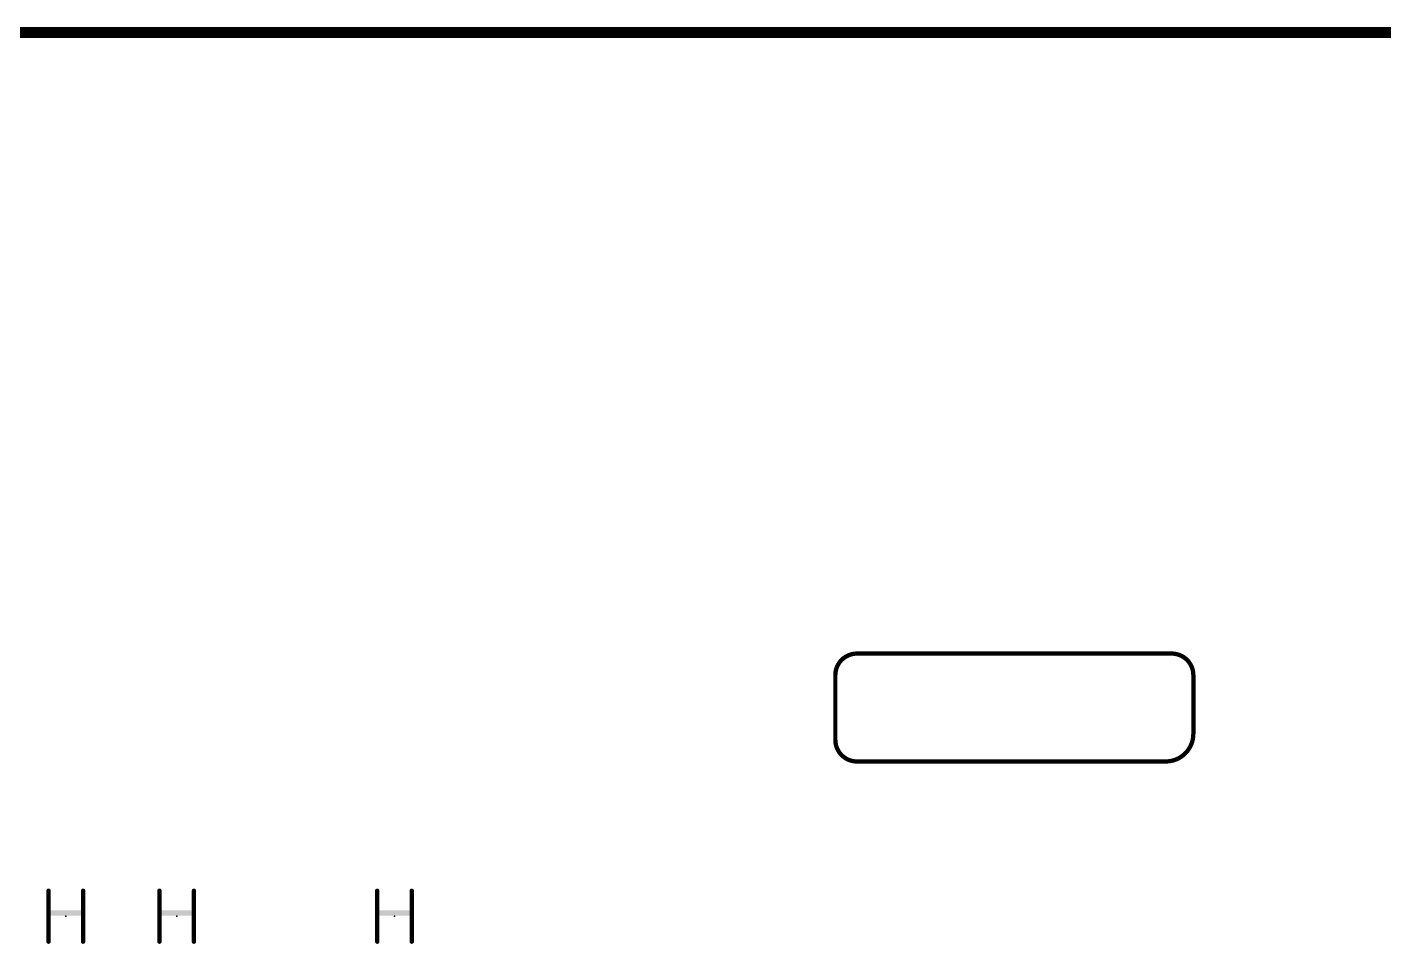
# Model space of a CAD drawing. Extents: x -84 to 55, y -33 to 162.
# Drawn here: x -0.9 to 30.56, y 140.58 to 161.83 of the extents above; entities that cross this region are included whole.
import ezdxf

# ---------------------------------------------------------------- set-up
doc = ezdxf.new("R2010")
doc.units = 0
for name, color, linetype in [('20', 7, 'CONTINUOUS'), ('22', 6, 'CONTINUOUS'), ('24', 7, 'CONTINUOUS')]:
    doc.layers.add(name, color=color, linetype=linetype)

# ---------------------------------------------------------------- blocks, each defined once
blk = doc.blocks.new('RECT')
blk.add_solid([(-0.5, -0.5), (0.5, -0.5), (-0.5, 0.5), (0.5, 0.5)])

msp = doc.modelspace()

# ---------------------------------------------------------------- linework, layer by layer
at = {"layer": '20'}
for points, const_width in [([(43.9632, 161.7001), (-50.6566, 161.7001)], 0.254), ([(18.34, 147.31), (25.64, 147.31)], 0.1), ([(17.84, 145.31), (17.84, 146.81)], 0.1), ([(26.14, 146.81), (26.14, 145.4501)], 0.1), ([(25.4999, 144.81), (18.34, 144.81)], 0.1)]:
    msp.add_lwpolyline(points, dxfattribs=dict(at, const_width=const_width))
for points, const_width in [([(18.34, 147.31, 0.4142), (17.84, 146.81)], 0.1), ([(18.34, 147.335, 1), (18.34, 147.285)], 0.05), ([(18.34, 147.285, 1), (18.34, 147.335)], 0.05), ([(26.14, 146.81, 0.4142), (25.64, 147.31)], 0.1), ([(25.64, 147.335, 1), (25.64, 147.285)], 0.05), ([(25.64, 147.285, 1), (25.64, 147.335)], 0.05), ([(17.865, 146.81, 1), (17.815, 146.81)], 0.05), ([(17.815, 146.81, 1), (17.865, 146.81)], 0.05), ([(26.165, 146.81, 1), (26.115, 146.81)], 0.05), ([(26.115, 146.81, 1), (26.165, 146.81)], 0.05), ([(17.84, 145.31, 0.4142), (18.34, 144.81)], 0.1), ([(17.865, 145.31, 1), (17.815, 145.31)], 0.05), ([(17.815, 145.31, 1), (17.865, 145.31)], 0.05), ([(25.4999, 144.81, 0.4142), (26.14, 145.4501)], 0.1), ([(26.165, 145.4501, 1), (26.115, 145.4501)], 0.05), ([(26.115, 145.4501, 1), (26.165, 145.4501)], 0.05), ([(18.34, 144.835, 1), (18.34, 144.785)], 0.05), ([(18.34, 144.785, 1), (18.34, 144.835)], 0.05), ([(25.4999, 144.835, 1), (25.4999, 144.785)], 0.05), ([(25.4999, 144.785, 1), (25.4999, 144.835)], 0.05)]:
    msp.add_lwpolyline(points, format="xyb", dxfattribs=dict(at, const_width=const_width))
at = {"layer": '22', "const_width": 0.1016}
for points in [[(-0.4, 141.814), (-0.4, 140.634)], [(0.4, 140.634), (0.4, 141.814)], [(2.1705, 141.814), (2.1705, 140.634)], [(2.9705, 140.634), (2.9705, 141.814)], [(7.22, 141.814), (7.22, 140.634)], [(8.02, 140.634), (8.02, 141.814)]]:
    msp.add_lwpolyline(points, dxfattribs=at)
at = {"layer": '22', "const_width": 0.0508}
for points in [[(-0.3746, 141.814, 1), (-0.4254, 141.814)], [(0.4254, 141.814, 1), (0.3746, 141.814)], [(2.1959, 141.814, 1), (2.1451, 141.814)], [(2.9959, 141.814, 1), (2.9451, 141.814)], [(7.2454, 141.814, 1), (7.1946, 141.814)], [(8.0454, 141.814, 1), (7.9946, 141.814)], [(-0.4254, 140.634, 1), (-0.3746, 140.634)], [(0.3746, 140.634, 1), (0.4254, 140.634)], [(2.1451, 140.634, 1), (2.1959, 140.634)], [(2.9451, 140.634, 1), (2.9959, 140.634)], [(7.1946, 140.634, 1), (7.2454, 140.634)], [(7.9946, 140.634, 1), (8.0454, 140.634)]]:
    msp.add_lwpolyline(points, format="xyb", dxfattribs=at)
at = {"layer": '24'}
for p in [(0, 141.224), (2.5705, 141.224), (7.62, 141.224)]:
    msp.add_point(p, dxfattribs=at)

# ---------------------------------------------------------------- block references
at = {"layer": '22', "xscale": 0.127, "yscale": 0.7747, "rotation": 270}
for p in [(0.0064, 141.3002), (2.5768, 141.3002), (7.6264, 141.3002)]:
    msp.add_blockref('RECT', p, dxfattribs=at)

doc.saveas('drawing.dxf')
